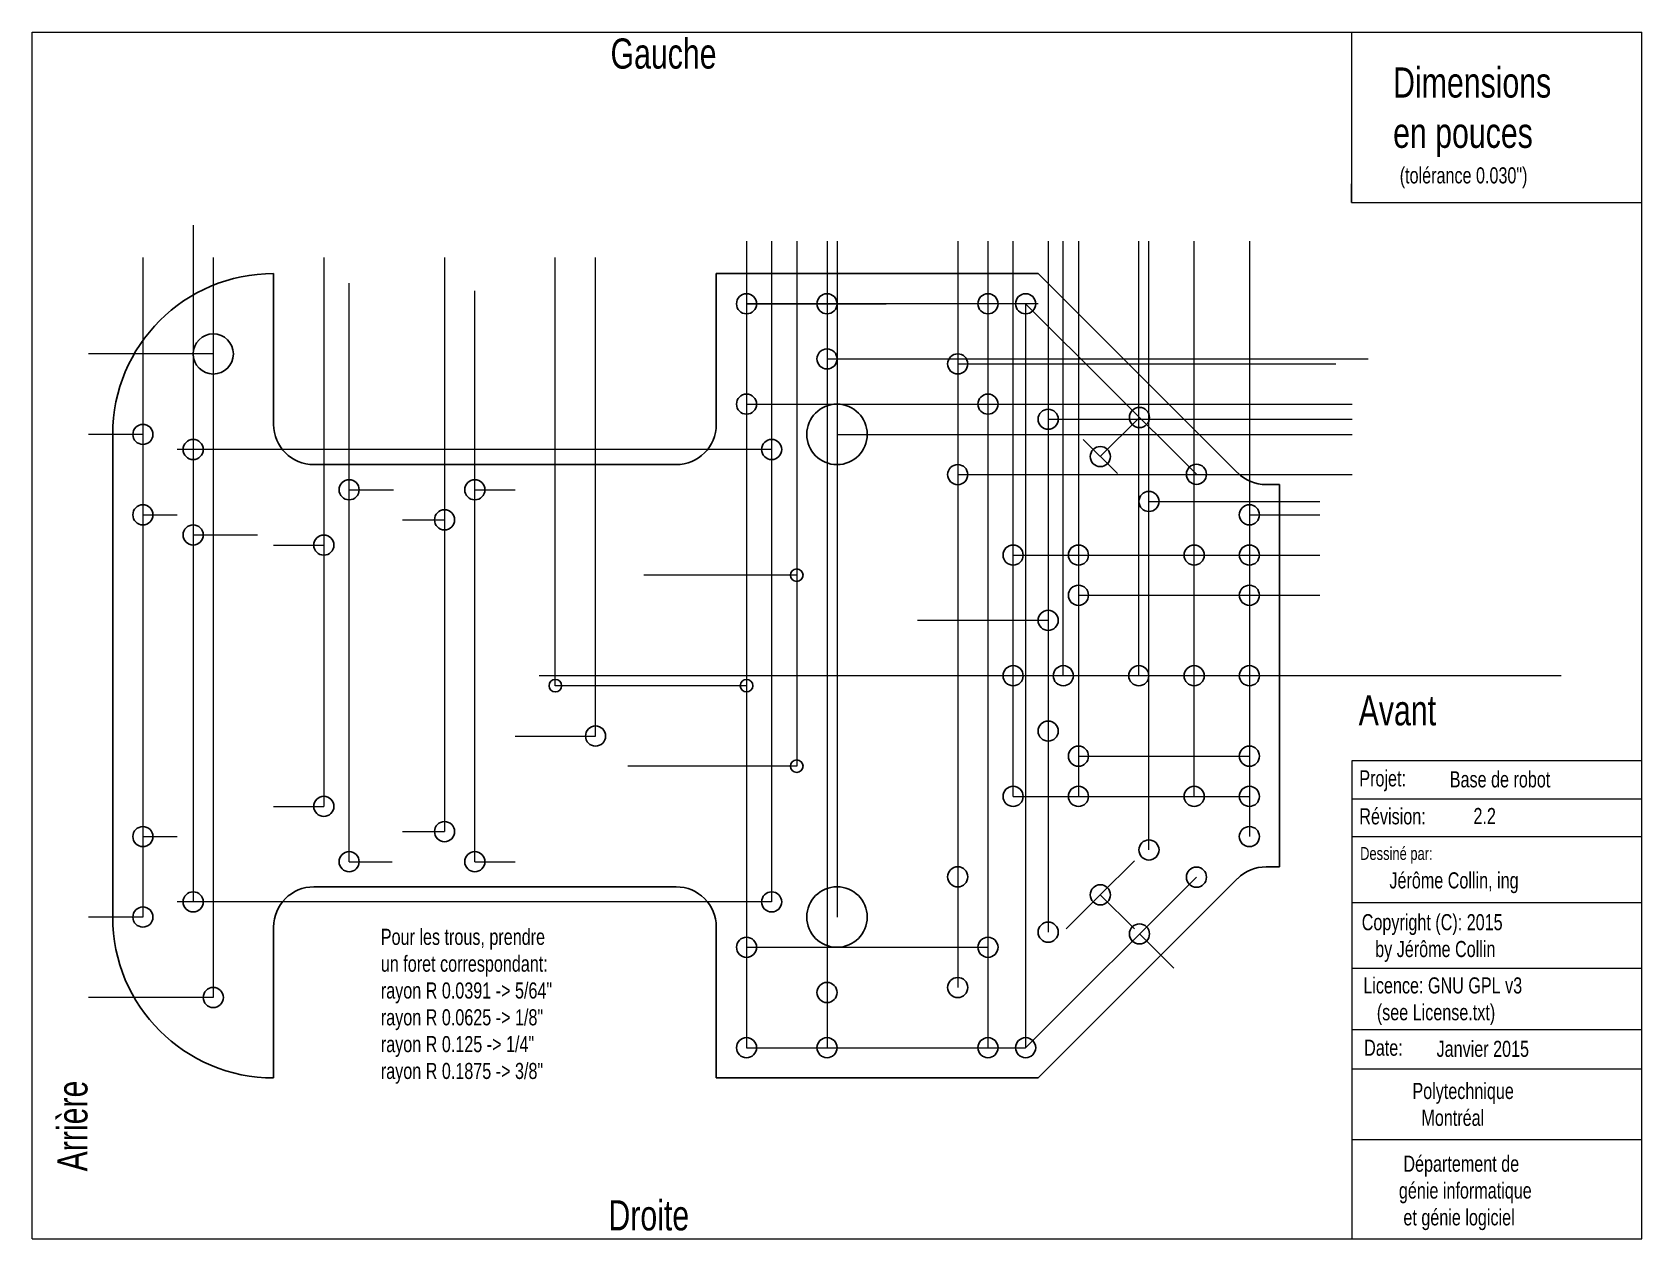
# Model space of a CAD drawing. Header units: inches. Extents: x 0.5 to 10.5, y 0.5 to 8.
import ezdxf

# ---------------------------------------------------------------- set-up
doc = ezdxf.new("R2010")
doc.units = ezdxf.units.IN
doc.linetypes.add('DASHDOT2', pattern=[12.7, 6.35, -3.175, 0, -3.175])
for name, color, linetype, lineweight in [('cartouche', 7, 'CONTINUOUS', 18), ('contour-trous', 3, 'CONTINUOUS', 25), ('guides-diag', 5, 'DASHDOT2', 0), ('guides-hor', 6, 'DASHDOT2', 0), ('guides-vert', 4, 'DASHDOT2', 0)]:
    doc.layers.add(name, color=color, linetype=linetype, lineweight=lineweight)
doc.styles.get("Standard").update_dxf_attribs({"font": 'txt', "width": 0.75})

msp = doc.modelspace()

# ---------------------------------------------------------------- linework, layer by layer
at = {"layer": 'cartouche'}
for p, q in [((0.5, 0.5), (0.5, 8)), ((0.5, 8), (10.5, 8)), ((8.697, 8), (8.697, 6.941)), ((10.5, 0.5), (10.5, 8)), ((8.697, 6.941), (8.697, 7.058)), ((8.697, 7.058), (8.697, 7.016)), ((8.697, 7.016), (8.697, 7.024)), ((8.697, 6.941), (10.5, 6.941)), ((8.7, 3), (8.7, 3.473)), ((8.7, 3.473), (10.5, 3.473)), ((8.696, 3.235), (10.496, 3.235)), ((8.7, 3.001), (10.5, 3.001)), ((8.7, 2.5), (8.7, 3)), ((8.7, 2.591), (10.5, 2.591)), ((8.7, 0.5), (8.7, 2.5)), ((8.699, 2.182), (10.499, 2.182)), ((8.699, 1.802), (10.499, 1.802)), ((8.7, 1.556), (10.5, 1.556)), ((8.698, 1.117), (10.498, 1.117)), ((0.5, 0.5), (10.5, 0.5))]:
    msp.add_line(p, q, dxfattribs=at)
at = {"layer": 'contour-trous'}
for p, q in [((2, 5.562), (2, 6.5)), ((4.75, 6.5), (6.75, 6.5)), ((4.75, 5.562), (4.75, 6.5)), ((6.75, 6.5), (7.989, 5.261)), ((1, 4), (1, 5.5)), ((2.25, 5.312), (4.5, 5.312)), ((8.166, 5.188), (8.25, 5.188)), ((8.25, 4), (8.25, 5.188)), ((1, 4), (1, 2.5)), ((8.25, 4), (8.25, 2.812)), ((8.25, 2.812), (8.166, 2.812)), ((6.75, 1.5), (7.989, 2.739)), ((2.25, 2.688), (4.5, 2.688)), ((2, 1.5), (2, 2.438)), ((4.75, 2.438), (4.75, 1.5)), ((4.75, 1.5), (6.75, 1.5))]:
    msp.add_line(p, q, dxfattribs=at)
for centre, radius in [((4.938, 6.312), 0.0625), ((5.438, 6.312), 0.0625), ((6.438, 6.312), 0.0625), ((6.672, 6.312), 0.0625), ((1.625, 6), 0.125), ((5.438, 5.969), 0.0625), ((6.25, 5.938), 0.0625), ((4.938, 5.688), 0.0625), ((6.438, 5.688), 0.0625), ((5.5, 5.5), 0.188), ((6.812, 5.594), 0.0625), ((7.379, 5.605), 0.0625), ((1.188, 5.5), 0.0625), ((1.5, 5.406), 0.0625), ((5.094, 5.406), 0.0625), ((7.136, 5.362), 0.0625), ((6.25, 5.25), 0.0625), ((7.733, 5.252), 0.0625), ((2.469, 5.156), 0.0625), ((3.25, 5.156), 0.0625), ((7.438, 5.083), 0.0625), ((1.188, 5), 0.0625), ((3.062, 4.969), 0.0625), ((8.062, 5), 0.0625), ((1.5, 4.875), 0.0625), ((2.312, 4.812), 0.0625), ((6.594, 4.75), 0.0625), ((7, 4.75), 0.0625), ((7.719, 4.75), 0.0625), ((8.062, 4.75), 0.0625), ((8.062, 4.75), 0.0625), ((8.062, 4.75), 0.0625), ((5.25, 4.625), 0.0391), ((7, 4.5), 0.0625), ((8.062, 4.5), 0.0625), ((6.812, 4.344), 0.0625), ((6.594, 4), 0.0625), ((6.594, 4), 0.0625), ((6.906, 4), 0.0625), ((7.375, 4), 0.0625), ((7.719, 4), 0.0625), ((8.062, 4), 0.0625), ((3.75, 3.938), 0.0391), ((4.938, 3.938), 0.0391), ((6.812, 3.656), 0.0625), ((4, 3.625), 0.0625), ((7, 3.5), 0.0625), ((8.062, 3.5), 0.0625), ((5.25, 3.438), 0.0391), ((6.594, 3.25), 0.0625), ((7, 3.25), 0.0625), ((7.719, 3.25), 0.0625), ((8.062, 3.25), 0.0625), ((2.312, 3.188), 0.0625), ((1.188, 3), 0.0625), ((3.062, 3.031), 0.0625), ((8.062, 3), 0.0625), ((2.469, 2.844), 0.0625), ((3.25, 2.844), 0.0625), ((7.438, 2.917), 0.0625), ((6.25, 2.75), 0.0625), ((7.733, 2.748), 0.0625), ((7.136, 2.638), 0.0625), ((1.5, 2.594), 0.0625), ((5.094, 2.594), 0.0625), ((5.5, 2.5), 0.188), ((1.188, 2.5), 0.0625), ((6.812, 2.406), 0.0625), ((7.379, 2.395), 0.0625), ((4.938, 2.312), 0.0625), ((6.438, 2.312), 0.0625), ((6.25, 2.062), 0.0625), ((1.625, 2), 0.0625), ((5.438, 2.031), 0.0625), ((4.938, 1.688), 0.0625), ((5.438, 1.688), 0.0625), ((6.438, 1.688), 0.0625), ((6.672, 1.688), 0.0625)]:
    msp.add_circle(centre, radius, dxfattribs=at)
for centre, radius, start, end in [((2, 5.5), 1, 90, 180), ((2.25, 5.562), 0.25, 180, 270), ((4.5, 5.562), 0.25, 270, 0), ((8.166, 5.438), 0.25, 225, 270), ((8.166, 2.562), 0.25, 90, 135), ((2.25, 2.438), 0.25, 90, 180), ((4.5, 2.438), 0.25, 0, 90), ((2, 2.5), 1, 180, 270)]:
    msp.add_arc(centre, radius, start, end, dxfattribs=at)
at = {"layer": 'guides-diag'}
for p, q in [((6.672, 6.312), (7.733, 5.252)), ((7.136, 5.362), (7.379, 5.605)), ((7.03, 5.468), (7.242, 5.256)), ((7.136, 2.638), (7.349, 2.85)), ((6.672, 1.688), (7.733, 2.748)), ((7.136, 2.638), (6.924, 2.426)), ((7.136, 2.638), (7.349, 2.426)), ((7.379, 2.395), (7.592, 2.182))]:
    msp.add_line(p, q, dxfattribs=at)
at = {"layer": 'guides-hor'}
for p, q in [((1.5, 6.8), (1.5, 2.594)), ((4.938, 6.7), (4.938, 1.688)), ((5.094, 6.7), (5.094, 2.594)), ((5.25, 6.7), (5.25, 3.438)), ((5.438, 6.7), (5.438, 1.688)), ((5.5, 6.7), (5.5, 2.5)), ((6.25, 6.7), (6.25, 2.062)), ((6.438, 6.7), (6.438, 1.688)), ((6.594, 3.25), (6.594, 6.7)), ((6.812, 6.7), (6.812, 2.406)), ((6.906, 4), (6.906, 6.7)), ((7, 6.7), (7, 3.25)), ((7.375, 4), (7.375, 6.7)), ((7.438, 2.917), (7.438, 6.7)), ((7.719, 4), (7.719, 6.7)), ((8.062, 6.7), (8.062, 3)), ((1.188, 6.6), (1.188, 2.5)), ((1.625, 6.6), (1.625, 2)), ((2.312, 6.6), (2.312, 3.188)), ((3.062, 6.6), (3.062, 3.031)), ((3.75, 3.938), (3.75, 6.6)), ((4, 3.625), (4, 6.6)), ((2.469, 2.844), (2.469, 6.44)), ((3.25, 2.844), (3.25, 6.393)), ((6.672, 6.312), (6.672, 1.688)), ((7.719, 3.25), (7.719, 4))]:
    msp.add_line(p, q, dxfattribs=at)
at = {"layer": 'guides-vert'}
for p, q in [((4.938, 6.312), (5.805, 6.312)), ((6.75, 6.312), (4.938, 6.312)), ((1.625, 6), (0.85, 6)), ((5.438, 5.969), (8.8, 5.969)), ((6.25, 5.938), (8.6, 5.938)), ((4.938, 5.688), (8.7, 5.688)), ((1.188, 5.5), (0.85, 5.5)), ((5.5, 5.5), (8.7, 5.5)), ((6.812, 5.594), (8.7, 5.594)), ((5.094, 5.406), (1.4, 5.406)), ((6.25, 5.25), (8.7, 5.25)), ((2.469, 5.156), (2.745, 5.156)), ((3.25, 5.156), (3.5, 5.156)), ((1.188, 5), (1.4, 5)), ((7.438, 5.083), (8.5, 5.083)), ((8.062, 5), (8.5, 5)), ((2.8, 4.969), (3.062, 4.969)), ((1.5, 4.875), (1.9, 4.875)), ((2, 4.812), (2.312, 4.812)), ((6.594, 4.75), (8.5, 4.75)), ((5.25, 4.625), (4.3, 4.625)), ((7, 4.5), (8.5, 4.5)), ((6.812, 4.344), (6, 4.344)), ((10, 4), (0.85, 4)), ((4.938, 3.938), (3.75, 3.938)), ((3.5, 3.625), (4, 3.625)), ((7, 3.5), (8.062, 3.5)), ((5.25, 3.438), (4.2, 3.438)), ((6.594, 3.25), (8.062, 3.25)), ((2, 3.188), (2.312, 3.188)), ((1.188, 3), (1.4, 3)), ((2.8, 3.031), (3.062, 3.031)), ((2.469, 2.844), (2.737, 2.844)), ((3.25, 2.844), (3.5, 2.844)), ((1.188, 2.5), (0.85, 2.5)), ((5.094, 2.594), (1.4, 2.594)), ((4.938, 2.312), (6.438, 2.312)), ((1.625, 2), (0.85, 2)), ((4.938, 1.688), (6.672, 1.688))]:
    msp.add_line(p, q, dxfattribs=at)

# ---------------------------------------------------------------- texts
at = {"layer": 'cartouche', "width": 100, "attachment_point": 1}
for s, insert, char_height in [('Gauche', (4.093, 7.961), 0.1875), ('Dimensions\\Pen\\~pouces', (8.955, 7.781), 0.1875), ('(tolérance\\~0.030")', (8.996, 7.16), 0.1), ('Avant', (8.741, 3.879), 0.1875), ('Projet:', (8.745, 3.412), 0.1), ('Base\\~de\\~robot', (9.307, 3.406), 0.1), ('Révision:', (8.745, 3.176), 0.1), ('2.2', (9.454, 3.178), 0.1), ('Dessiné\\~par:', (8.75, 2.935), 0.08), ('Jérôme\\~Collin,\\~ing', (8.932, 2.778), 0.1), ('Copyright\\~(C):\\~2015\\P\\~\\~\\~by\\~Jérôme\\~Collin', (8.76, 2.518), 0.1), ('Pour\\~les\\~trous,\\~prendre\\Pun\\~foret\\~correspondant:\\Prayon\\~R\\~0.0391\\~->\\~5/64"\\Prayon\\~R\\~0.0625\\~->\\~1/8"\\Prayon\\~R\\~0.125\\~->\\~1/4"\\Prayon\\~R\\~0.1875\\~->\\~3/8"', (2.666, 2.427), 0.1), ('Licence:\\~GNU\\~GPL\\~v3\\P\\~\\~\\~(see\\~License.txt)', (8.77, 2.125), 0.1), ('Date:', (8.775, 1.738), 0.1), ('Janvier\\~2015', (9.225, 1.731), 0.1), ('Polytechnique\\P\\~\\~Montréal', (9.075, 1.469), 0.1), ('\\~Département\\~de\\~\\Pgénie\\~informatique\\~\\P\\~et\\~génie\\~logiciel', (8.991, 1.017), 0.1), ('Droite', (4.08, 0.74), 0.1875)]:
    msp.add_mtext(s, dxfattribs=dict(at, insert=insert, char_height=char_height))
at = {"layer": 'cartouche', "insert": (0.656, 0.919), "char_height": 0.1875, "width": 100, "attachment_point": 1, "rotation": 90}
msp.add_mtext('Arrière', dxfattribs=at)

doc.saveas('drawing.dxf')
